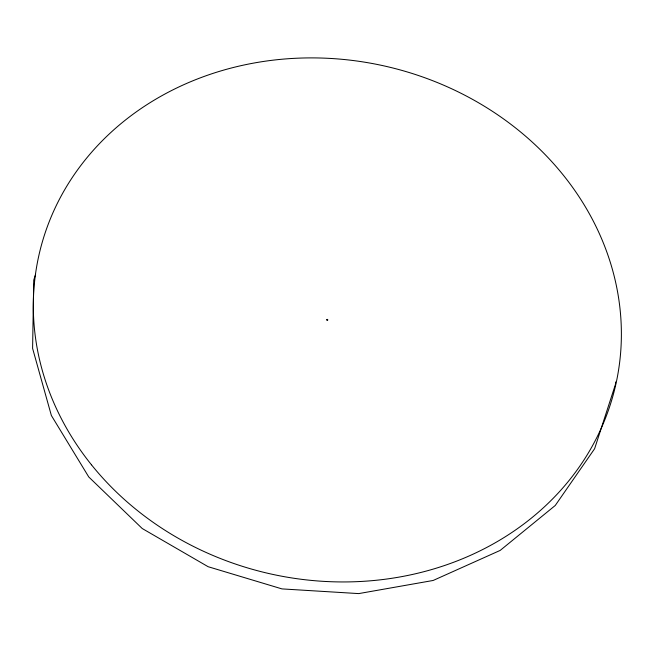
<?xml version="1.0" encoding="UTF-8"?>
<svg xmlns="http://www.w3.org/2000/svg" width="652" height="652" viewBox="0 0 652 652"><rect width="100%" height="100%" fill="white"/><g stroke="black" fill="none" stroke-linecap="round" stroke-linejoin="round"><path stroke-width="0.98" d="M615.602 381.982L615.569 384.02L594.616 448.723L555.259 505.471L500.19 550.41L433.156 580.467L358.73 593.597L281.974 588.903L208.135 566.71L142.234 528.527L88.762 476.962L51.369 415.511L32.6 348.388L33.733 280.14L35.607 274.345M326.701 319.806C327.777 322.007 328.437 318.103 326.701 319.806M91.459 464.794A295.592 260.262 12.5 0 0 597.313 436.555A295.592 260.262 12.5 0 0 293.27 58.403A295.592 260.262 12.5 0 0 91.459 464.794"/></g></svg>
